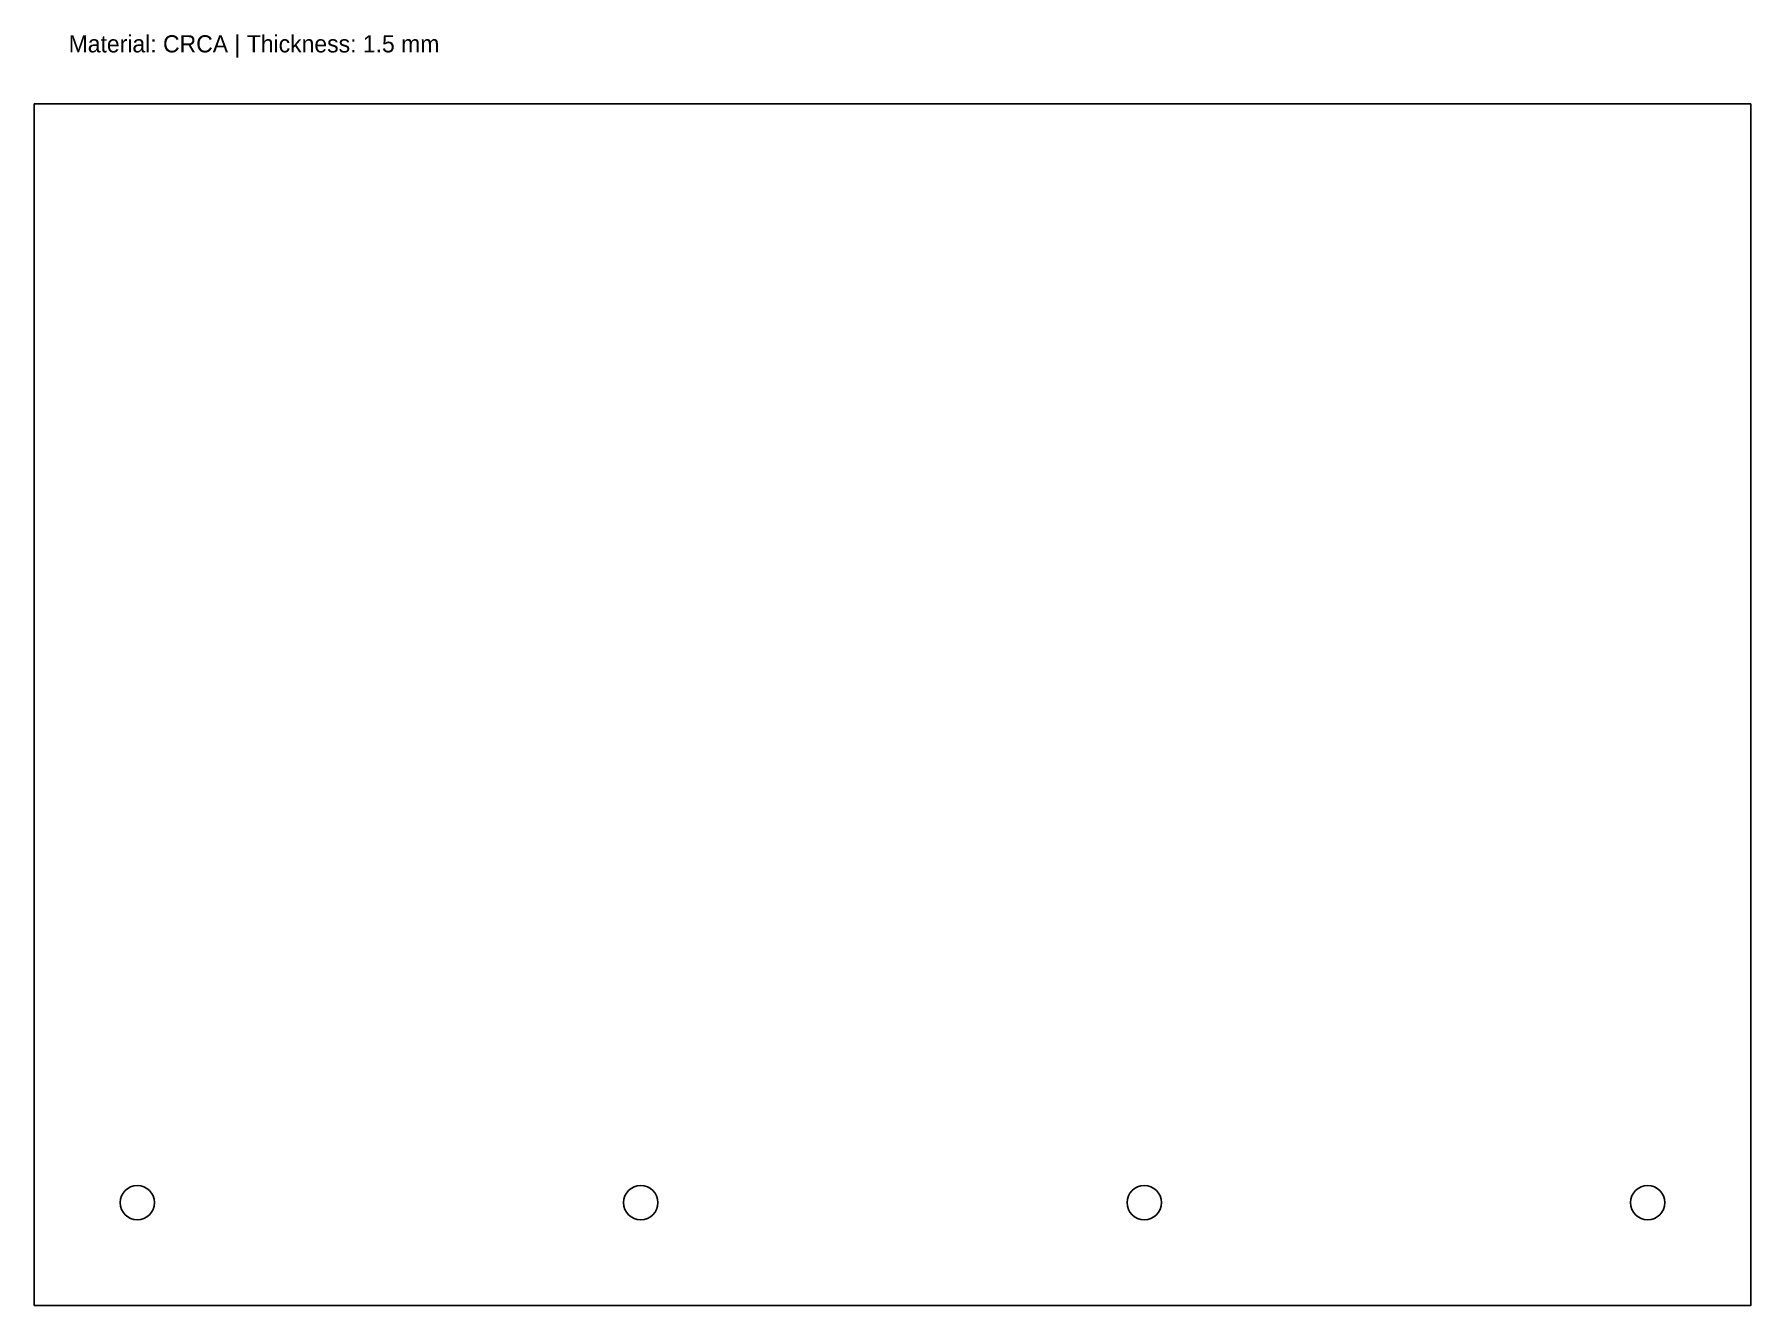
# Model space of a CAD drawing. Header units: metres. Extents: x 0 to 500, y 0 to 370.
import ezdxf

# ---------------------------------------------------------------- set-up
doc = ezdxf.new("R2010")
doc.units = ezdxf.units.M

msp = doc.modelspace()

# ---------------------------------------------------------------- linework, layer by layer
at = {"layer": 'CONTOUR'}
msp.add_lwpolyline([(0, 0), (500, 0), (500, 350), (0, 350)], close=True, dxfattribs=at)
at = {"layer": 'CUTOUTS'}
for centre in [(30, 30), (176.67, 30), (323.33, 30), (470, 30)]:
    msp.add_circle(centre, 5, dxfattribs=at)

# ---------------------------------------------------------------- texts
at = {"layer": 'NOTES'}
msp.add_text('Material: CRCA | Thickness: 1.5 mm', height=5, dxfattribs=at).set_placement((10, 365))

doc.saveas('drawing.dxf')
